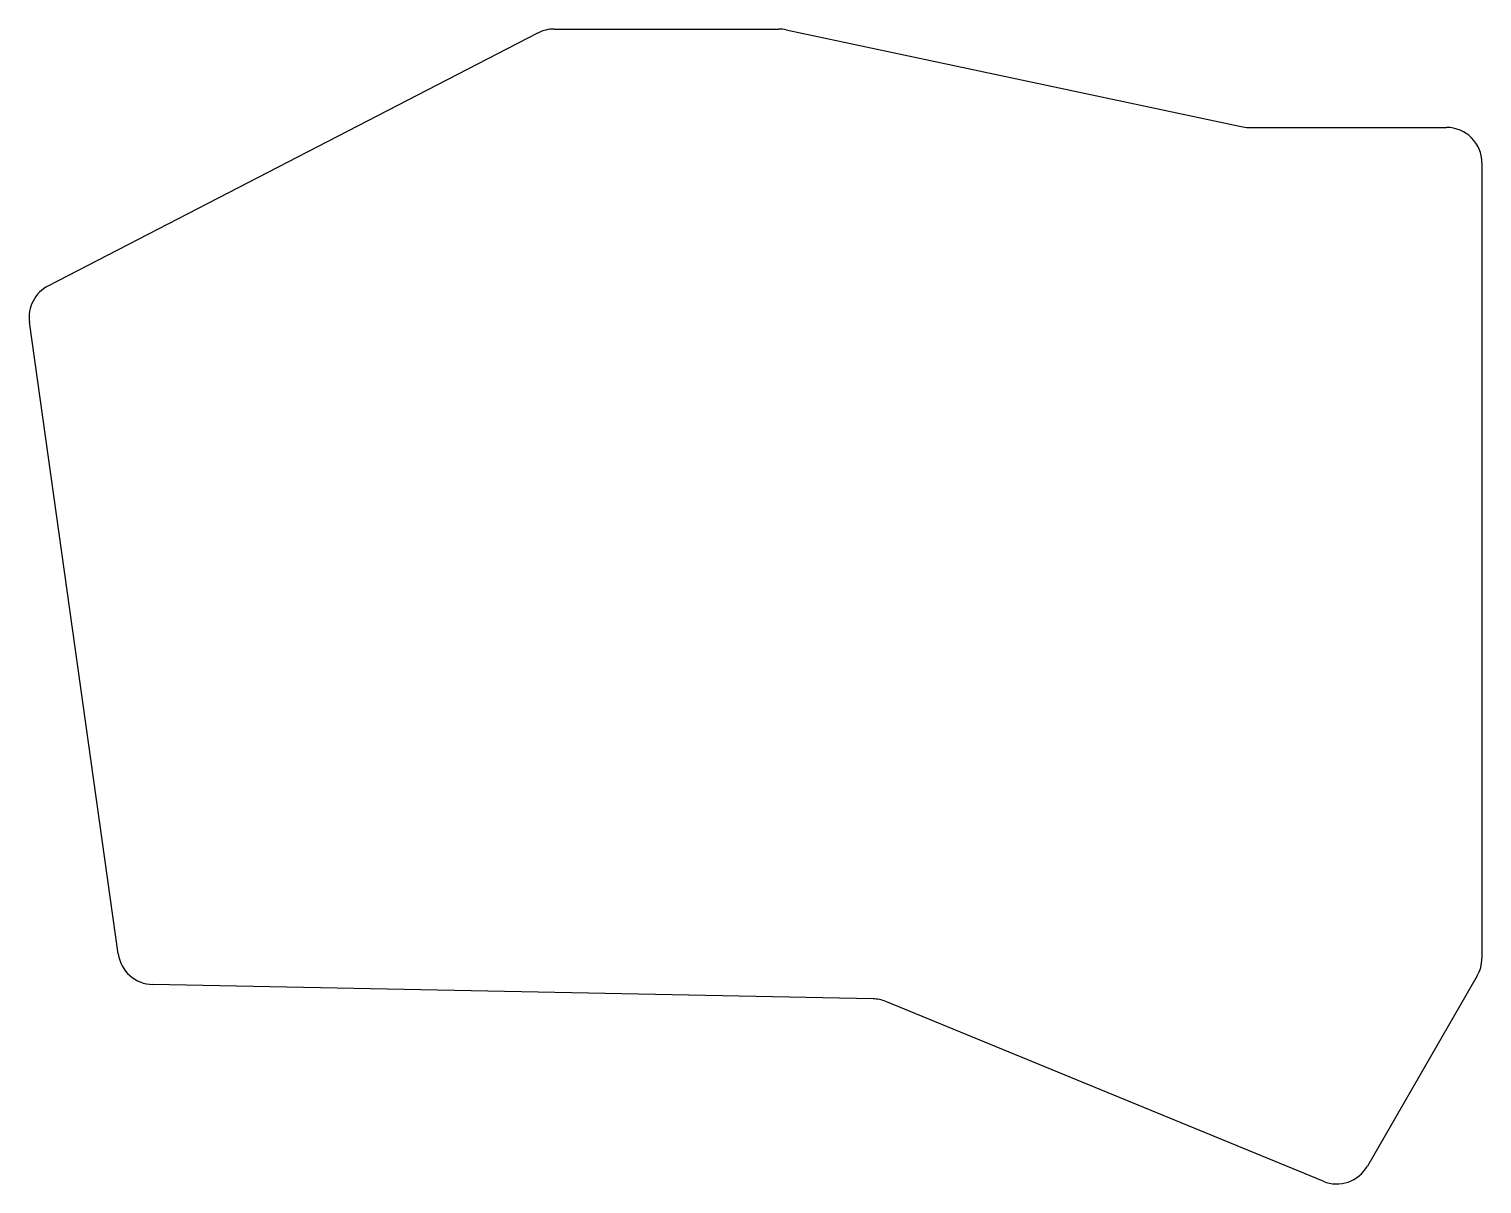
# Model space of a CAD drawing. Header units: millimetres. Extents: x -19 to 104, y -31 to 66.
import ezdxf

# ---------------------------------------------------------------- set-up
doc = ezdxf.new("R2010")
doc.units = ezdxf.units.MM

msp = doc.modelspace()

# ---------------------------------------------------------------- linework, layer by layer
for p, q in [((25.78, 66.45), (44.73, 66.45)), ((45.36, 66.38), (83.74, 58.22)), ((-16.89, 44.79), (24.4, 66.12)), ((84.36, 58.15), (101.05, 58.15)), ((104.05, 55.15), (104.05, -11.95)), ((-10.99, -11.59), (-18.48, 41.71)), ((103.65, -13.45), (94.39, -29.5)), ((52.68, -15.38), (-8.08, -14.17)), ((90.65, -30.78), (53.76, -15.6))]:
    msp.add_line(p, q)
for centre, start, end in [((25.78, 63.45), 90, 117.3167), ((44.73, 63.45), 77.9855, 90), ((84.36, 61.15), 257.9855, 270), ((101.05, 55.15), 0, 90), ((-15.51, 42.12), 117.3167, 188), ((-8.02, -11.17), 188, 268.8605), ((101.05, -11.95), 330.0227, 0), ((52.62, -18.38), 67.6404, 88.8605), ((91.79, -28), 247.6404, 330.0227)]:
    msp.add_arc(centre, 3, start, end)

doc.saveas('drawing.dxf')
